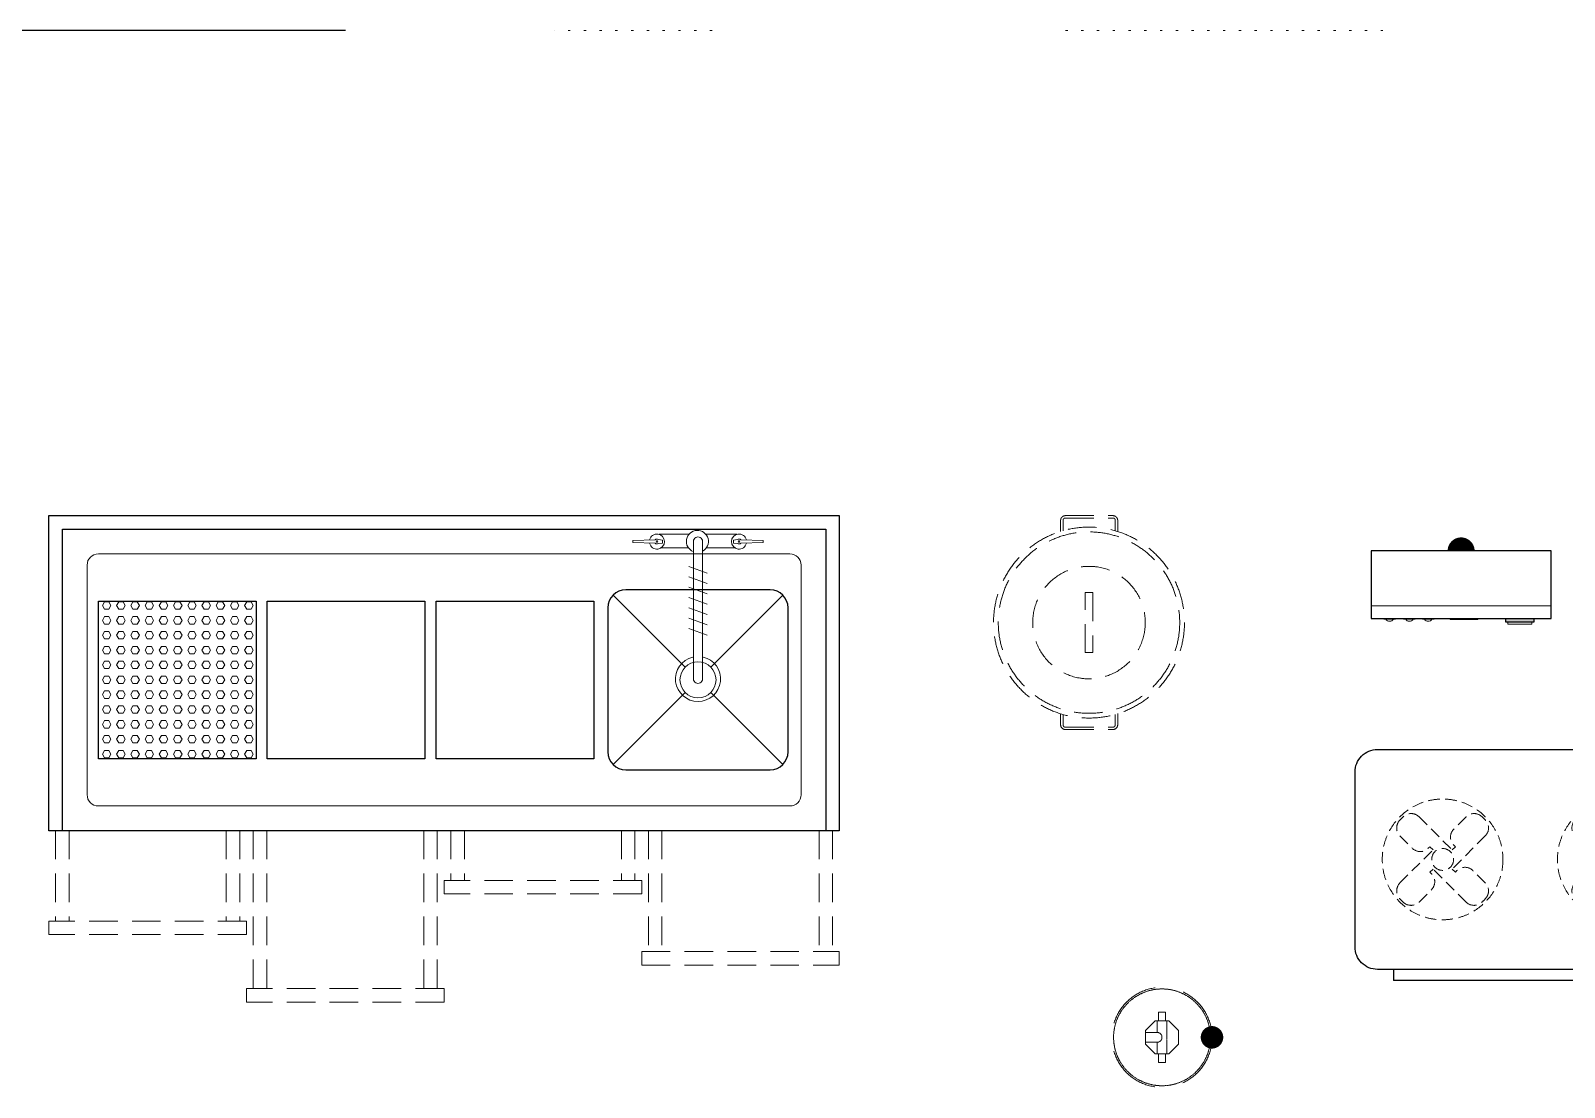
# Model space of a CAD drawing. Header units: millimetres. Extents: x 46649 to 61237, y -33954 to -18530.
# Drawn here: x 55256 to 58661, y -23691 to -21345 of the extents above; entities that cross this region are included whole.
import ezdxf
from ezdxf.enums import TextEntityAlignment as Align

# ---------------------------------------------------------------- set-up
doc = ezdxf.new("R2010")
doc.units = ezdxf.units.MM
for name, pattern in [('CENTER', [2, 1.25, -0.25, 0.25, -0.25]), ('DASHED', [19.05, 12.7, -6.35]), ('DOTTED', [3.5, 0.5, -3]), ('HIDDENX2', [0.75, 0.5, -0.25])]:
    doc.linetypes.add(name, pattern=pattern)
doc.layers.add('ATTRIBUTE', color=1, linetype='Continuous')
doc.layers.add('CATERING', color=254, linetype='Continuous')
for name, color, linetype, lineweight in [('e-1', 7, 'Continuous', 9), ('ed-1', 6, 'Continuous', 5), ('eo-1', 7, 'Continuous', 9), ('eo-3', 2, 'Continuous', 25), ('KK-100.E_CLEAR', 136, 'DOTTED', 5), ('m-1', 7, 'Continuous', 9), ('t1-e', 1, 'Continuous', 5)]:
    doc.layers.add(name, color=color, linetype=linetype, lineweight=lineweight)
doc.styles.add('TAHOMA', font='', dxfattribs={"height": 32})
doc.styles.get('TAHOMA').set_extended_font_data('Tahoma')

# ---------------------------------------------------------------- blocks, each defined once
blk = doc.blocks.new('A$C01121EC9')
at = {"layer": 'eo-1', "linetype": 'DASHED', "ltscale": 5}
for points in [[(35.1, 275), (10.6, 275, 0.414214), (0, 264.4), (0, 158.9, 0.414214), (10.6, 148.3), (35.3, 148.3)], [(439.9, 275), (464.4, 275, -0.414214), (475, 264.4), (475, 158.9, -0.414214), (464.4, 148.3), (439.7, 148.3)], [(33.5, 269.7), (10.6, 269.7, 0.414214), (5.3, 264.4), (5.3, 158.9, 0.414214), (10.6, 153.6), (33.7, 153.6)], [(441.5, 269.7), (464.4, 269.7, -0.414214), (469.7, 264.4), (469.7, 158.9, -0.414214), (464.4, 153.6), (441.3, 153.6)]]:
    blk.add_lwpolyline(points, format="xyb", dxfattribs=at)
blk.add_lwpolyline([(304.2, 203.5), (170.8, 203.5), (170.8, 220.5), (304.2, 220.5)], close=True, dxfattribs=at)
for radius in [212, 201.4, 124.9]:
    blk.add_circle((237.5, 212), radius, dxfattribs=at)
blk = doc.blocks.new('Control panel')
at = {"layer": 'e-1', "color": 3, "const_width": 30}
blk.add_lwpolyline([(-15, 0, 1), (15, 0, 1)], format="xyb", close=True, dxfattribs=at)
at = {"layer": 'ATTRIBUTE', "style": 'TAHOMA', "text_generation_flag": 6, "flags": 5}
for tag, p in [('TAG', (396.7, -31.5)), ('DESCRIPTION', (389.5, -152.4)), ('MAKE', (389.5, -281.9)), ('MODEL', (389.5, -411.4)), ('OPTION', (384.3, -539.1)), ('WEIGHT', (387.3, -1153.9)), ('COMMENTS', (387.3, -1262.7))]:
    blk.add_attdef(tag, p, '', height=80, rotation=180, dxfattribs=at)
at = {"layer": 'ATTRIBUTE', "color": 3, "style": 'TAHOMA', "text_generation_flag": 6, "flags": 5}
for tag, p in [('KW', (386.2, -659.7)), ('AMP/PH', (386.2, -789.2)), ('PHASE', (387.3, -915.6)), ('CONTROL', (387.3, -1025.8))]:
    blk.add_attdef(tag, p, '', height=80, rotation=180, dxfattribs=at)
at = {"layer": 't1-e', "style": 'TAHOMA', "text_generation_flag": 6, "flags": 4}
blk.add_attdef('ITEM', text='', height=80, rotation=180, dxfattribs=at).set_placement((-9.3, -375.2), align=Align.MIDDLE)
blk.add_wipeout([(-199.9, -150), (200.1, -150), (200.1, 0), (-199.9, 0)]).dxf.layer = 'eo-3'
at = {"layer": 'CATERING'}
blk.add_lwpolyline([(99.1, -150), (161.1, -150), (161.1, -158.5), (99.1, -158.5)], close=True, dxfattribs=at)
at = {"layer": 'CATERING', "color": 1}
blk.add_solid([(99.1, -158.5), (99.1, -150), (161.1, -158.5), (161.1, -150)], dxfattribs=at)
at = {"layer": 'ed-1'}
blk.add_line((-199.9, -121.6), (200.1, -121.6), dxfattribs=at)
for points in [[(-171.6, -150), (-145.7, -150), (-145.7, -151.5), (-171.6, -151.5)], [(-127.8, -150), (-101.9, -150), (-101.9, -151.5), (-127.8, -151.5)], [(-86, -150), (-60.1, -150), (-60.1, -151.5), (-86, -151.5)], [(-24.2, -150), (36.8, -150), (36.8, -152.6), (-24.2, -152.6)], [(103.4, -158.5), (156.8, -158.5), (156.8, -162.8), (103.4, -162.8)]]:
    blk.add_lwpolyline(points, close=True, dxfattribs=at)
for centre in [(-158.7, -147), (-114.8, -147), (-73.1, -147)]:
    blk.add_arc(centre, 9.33, 208.3825, 331.6175, dxfattribs=at)
at = {"layer": 'eo-3'}
blk.add_lwpolyline([(-199.9, -150), (200.1, -150), (200.1, 0), (-199.9, 0)], close=True, dxfattribs=at)
blk = doc.blocks.new('CTU-10 - plan')
at = {"layer": 'ed-1', "linetype": 'CENTER'}
for p, q in [((36.4, -100), (-36.5, -100)), ((-36.5, -103.5), (-55.6, -103.5)), ((-55.6, -103.5), (-55.6, -118.5)), ((-36.5, -118.5), (-55.6, -118.5)), ((-11, -122), (-36.5, -122)), ((-11, -122), (-11, -147.4)), ((11, -122), (11, -147.4)), ((36.4, -122), (11, -122)), ((55.6, -103.5), (36.4, -103.5)), ((55.6, -118.5), (36.4, -118.5)), ((55.6, -103.5), (55.6, -118.5))]:
    blk.add_line(p, q, dxfattribs=at)
blk.add_circle((0, -111), 107.5, dxfattribs=at)
blk.add_arc((0, -122), 11, 0, 180, dxfattribs=at)
at = {"layer": 'eo-1', "linetype": 'DASHED', "ltscale": 10}
blk.add_lwpolyline([(-15.1, -147.4), (15, -147.4), (36.4, -126.1), (36.4, -95.9), (15, -74.6), (-15.1, -74.6), (-36.5, -95.9), (-36.5, -126.1)], close=True, dxfattribs=at)
blk.add_circle((0, -111), 111, dxfattribs=at)
at = {"layer": 'm-1', "color": 5, "const_width": 25}
blk.add_lwpolyline([(-12.5, 0, 1), (12.5, 0, 1)], format="xyb", close=True, dxfattribs=at)
at = {"layer": 'ATTRIBUTE', "style": 'TAHOMA', "text_generation_flag": 6, "flags": 5}
for tag, p in [('TAG', (234.6, 264.8)), ('DESCRIPTION', (220.3, 147.5)), ('MAKE', (220.3, 17.9)), ('MODEL', (220.3, -111.6)), ('OPTION', (215.1, -239.2)), ('WEIGHT', (218, -896.2)), ('COMMENTS', (218, -1056.4))]:
    blk.add_attdef(tag, p, '', height=80, rotation=180, dxfattribs=at)
at = {"layer": 'ATTRIBUTE', "color": 5, "style": 'TAHOMA', "text_generation_flag": 6, "flags": 5}
for tag, p in [('WATER', (224.8, -359.1)), ('VIA', (224.8, -488.6)), ('PRESSURE', (224.8, -618.1)), ('FLOWRATE', (224.8, -747.6))]:
    blk.add_attdef(tag, p, '', height=80, rotation=180, dxfattribs=at)
at = {"layer": 't1-e', "style": 'TAHOMA', "text_generation_flag": 6, "flags": 4}
blk.add_attdef('ITEM', text='', height=80, rotation=180, dxfattribs=at).set_placement((1.9, -409.4), align=Align.MIDDLE)
blk = doc.blocks.new('Evaporator')
at = {"layer": 'm-1', "color": 6, "const_width": 30}
blk.add_lwpolyline([(-15, 0, 1), (15, 0, 1)], format="xyb", close=True, dxfattribs=at)
at = {"layer": 'ATTRIBUTE', "style": 'TAHOMA', "text_generation_flag": 6, "flags": 5}
for tag, p in [('TAG', (492, -321.6)), ('DESCRIPTION', (484.8, -442.5)), ('MAKE', (484.8, -572)), ('MODEL', (484.8, -701.5)), ('OPTION', (479.6, -829.2)), ('REFRIGERATION', (482.5, -969.9)), ('WEIGHT', (482.5, -1092.8)), ('COMMENTS', (482.5, -1211.3)), ('COST', (482.5, -1340.8))]:
    blk.add_attdef(tag, p, '', height=80, rotation=180, dxfattribs=at)
at = {"layer": 'ATTRIBUTE', "style": 'TAHOMA', "text_generation_flag": 6, "flags": 4}
blk.add_attdef('ITEM', text='', height=80, rotation=180, dxfattribs=at).set_placement((-154.4, -840.2), align=Align.MIDDLE)
blk.add_wipeout([(-581.8, -200), (-581.4, -193.4), (-580.2, -187.5), (-578.6, -182.4), (-576.9, -178.4), (-574.8, -174.5), (-572.6, -171.1), (-569.6, -167.3), (-565.7, -163.2), (-562, -160.2), (-556, -156.2), (-550.6, -153.6), (-546.8, -152.3), (-543.4, -151.4), (-540.4, -150.7), (-537.7, -150.3), (-535.6, -150.1), (-533.8, -150), (-531.8, -150), (146.1, -150), (151, -150.2), (154.1, -150.6), (157.8, -151.4), (161.2, -152.3), (163, -152.9), (165.9, -154.1), (169.3, -155.7), (171.1, -156.7), (173.4, -158.1), (175.5, -160.7), (178.7, -162.1), (181.7, -164.9), (184.5, -168), (186.9, -171.1), (188.9, -174.1), (191, -178.1), (192.4, -181.2), (193.5, -184.1), (194.4, -186.9), (195.1, -189.8), (195.5, -192.3), (195.9, -195.2), (196.1, -198), (196.1, -201.3), (196.1, -203.6), (196.1, -206.4), (196.1, -210), (196.1, -588.3), (195.6, -595.3), (194.8, -599.7), (193.4, -604.6), (191.5, -609.3), (189.4, -613.3), (188.6, -614.6), (186.3, -618.1), (183.1, -621.9), (179.5, -625.5), (175.6, -628.6), (172.2, -630.9), (168.1, -633.2), (163.9, -635), (157.6, -637), (151, -638), (145.1, -638.3), (137.8, -638.3), (127.5, -638.3), (110.5, -638.3), (110.5, -663.3), (-496.2, -663.3), (-496.2, -638.3), (-531.8, -638.3), (-535.1, -638.2), (-538.9, -637.8), (-543, -637), (-547.5, -635.8), (-550.4, -634.7), (-552.8, -633.6), (-554.9, -631.3), (-559.5, -629.9), (-563.2, -627.2), (-565.9, -624.8), (-569.9, -620.7), (-572, -618), (-574.7, -613.9), (-575.1, -610.9), (-575.9, -609), (-578.6, -606), (-580.1, -601.3), (-581.2, -596.3), (-581.7, -591.4), (-581.8, -588.3)]).dxf.layer = 'eo-3'
at = {"layer": 'ed-1', "linetype": 'HIDDENX2', "ltscale": 50}
for p, q in [((-439.5, -299.5), (-366.1, -372.9)), ((-335.1, -299.5), (-362.6, -327)), ((-50.6, -299.5), (-23.1, -327)), ((53.8, -299.5), (-19.6, -372.9)), ((-482, -341.9), (-454.5, -369.4)), ((-482, -446.3), (-408.5, -372.9)), ((-419.1, -369.4), (-415.6, -365.9)), ((-408.5, -372.9), (-415.6, -365.9)), ((-292.7, -341.9), (-366.1, -415.4)), ((-359, -365.9), (-366.1, -372.9)), ((-362.6, -362.3), (-359, -365.9)), ((-93, -341.9), (-19.6, -415.4)), ((-23.1, -362.3), (-26.6, -365.9)), ((-26.6, -365.9), (-19.6, -372.9)), ((22.9, -372.9), (29.9, -365.9)), ((96.3, -446.3), (22.9, -372.9)), ((33.5, -369.4), (29.9, -365.9)), ((96.3, -341.9), (68.8, -369.4)), ((-408.5, -415.4), (-415.6, -422.4)), ((-412.1, -426), (-415.6, -422.4)), ((-335.1, -488.8), (-408.5, -415.4)), ((-359, -422.4), (-366.1, -415.4)), ((-355.5, -418.9), (-359, -422.4)), ((-292.7, -446.3), (-320.2, -418.9)), ((-93, -446.3), (-65.5, -418.9)), ((-50.6, -488.8), (22.9, -415.4)), ((-30.2, -418.9), (-26.6, -422.4)), ((-26.6, -422.4), (-19.6, -415.4)), ((22.9, -415.4), (29.9, -422.4)), ((26.4, -426), (29.9, -422.4)), ((-439.5, -488.8), (-412.1, -461.3)), ((53.8, -488.8), (26.4, -461.3))]:
    blk.add_line(p, q, dxfattribs=at)
for centre, radius in [((-387.3, -394.1), 134), ((1.6, -394.1), 134), ((-387.3, -394.1), 24.3), ((1.6, -394.1), 24.3)]:
    blk.add_circle(centre, radius, dxfattribs=at)
for centre, radius, start, end in [((-387.3, -394.1), 129, 132.2431, 137.7569), ((-457.2, -317.2), 25, 45, 132.2431), ((-317.4, -317.2), 25, 47.7569, 135), ((-387.3, -394.1), 129, 42.2431, 47.7569), ((1.6, -394.1), 129, 132.2431, 137.7569), ((-68.2, -317.2), 25, 45, 132.2431), ((71.5, -317.2), 25, 47.7569, 135), ((1.6, -394.1), 129, 42.2431, 47.7569), ((-464.3, -324.3), 25, 137.7569, 225), ((-344.9, -344.6), 25, 135, 225.0013), ((-310.4, -324.3), 25, 315, 42.2431), ((-75.3, -324.3), 25, 137.7569, 225), ((-40.8, -344.6), 25, 314.9987, 45), ((78.6, -324.3), 25, 315, 42.2431), ((-436.8, -351.7), 25, 225, 315.0013), ((-412.1, -376.5), 10, 135, 135.0013), ((-369.7, -369.4), 10, 45, 45.0013), ((-16, -369.4), 10, 134.9987, 135), ((26.4, -376.5), 10, 44.9987, 45), ((51.1, -351.7), 25, 224.9987, 315), ((-429.8, -443.6), 25, 315, 45.0013), ((-405, -418.9), 10, 225, 225.0013), ((-337.8, -436.6), 25, 45, 135.0013), ((-362.6, -411.8), 10, 315, 315.0013), ((-47.9, -436.6), 25, 44.9987, 135), ((-23.1, -411.8), 10, 224.9987, 225), ((44.1, -443.6), 25, 134.9987, 225), ((19.3, -418.9), 10, 314.9987, 315), ((-464.3, -464), 25, 135, 222.2431), ((-310.4, -464), 25, 317.7569, 45), ((-75.3, -464), 25, 135, 222.2431), ((78.6, -464), 25, 317.7569, 45), ((-387.3, -394.1), 129, 222.2431, 227.7569), ((-457.2, -471.1), 25, 227.7569, 315), ((-317.4, -471.1), 25, 225, 312.2431), ((-387.3, -394.1), 129, 312.2431, 317.7569), ((1.6, -394.1), 129, 222.2431, 227.7569), ((-68.2, -471.1), 25, 227.7569, 315), ((71.5, -471.1), 25, 225, 312.2431), ((1.6, -394.1), 129, 312.2431, 317.7569)]:
    blk.add_arc(centre, radius, start, end, dxfattribs=at)
at = {"layer": 'eo-3'}
for p, q in [((-496.2, -638.3), (-496.2, -663.3)), ((110.5, -638.3), (110.5, -663.3))]:
    blk.add_line(p, q, dxfattribs=at)
blk.add_lwpolyline([(196.1, -200), (196.1, -588.3, -0.414214), (146.1, -638.3), (-531.8, -638.3, -0.414214), (-581.8, -588.3), (-581.8, -200, -0.414214), (-531.8, -150), (146.1, -150, -0.414214)], format="xyb", close=True, dxfattribs=at)
blk.add_lwpolyline([(110.5, -663.3), (-496.2, -663.3, -0.414214)], format="xyb", dxfattribs=at)

msp = doc.modelspace()

# ---------------------------------------------------------------- hatches: boundary and pattern name
at = {"layer": 'ed-1'}
h = msp.add_hatch(dxfattribs=at)
h.set_pattern_fill('HEX', color=256, scale=3)
h.set_pattern_definition([(0, (55162.302, -23503.767), (0, 16.49778), [9.525, -19.05]), (120, (55162.302, -23503.767), (-14.2875, -8.2489), [9.525, -19.05]), (60, (55171.827, -23503.767), (-14.2875, 8.2489), [9.525, -19.05])])
h.paths.add_polyline_path([(55408.666571, -22611.258151), (55440.245055, -22611.258151), (55440.245055, -22963.278581), (55408.666571, -22963.278581)])
h = msp.add_hatch(dxfattribs=at)
h.set_pattern_fill('HEX', color=256, scale=3)
h.set_pattern_definition([(0, (55193.881, -23503.767), (0, 16.49778), [9.525, -19.05]), (120, (55193.881, -23503.767), (-14.2875, -8.2489), [9.525, -19.05]), (60, (55203.406, -23503.767), (-14.2875, 8.2489), [9.525, -19.05])])
h.paths.add_polyline_path([(55440.245055, -22611.258151), (55471.82354, -22611.258151), (55471.82354, -22963.278581), (55440.245055, -22963.278581)])
h = msp.add_hatch(dxfattribs=at)
h.set_pattern_fill('HEX', color=256, scale=3)
h.set_pattern_definition([(0, (55225.46, -23503.767), (0, 16.49778), [9.525, -19.05]), (120, (55225.46, -23503.767), (-14.2875, -8.2489), [9.525, -19.05]), (60, (55234.984, -23503.767), (-14.2875, 8.2489), [9.525, -19.05])])
h.paths.add_polyline_path([(55471.82354, -22611.258151), (55503.402024, -22611.258151), (55503.402024, -22963.278581), (55471.82354, -22963.278581)])
h = msp.add_hatch(dxfattribs=at)
h.set_pattern_fill('HEX', color=256, scale=3)
h.set_pattern_definition([(0, (55257.038, -23503.767), (0, 16.49778), [9.525, -19.05]), (120, (55257.038, -23503.767), (-14.2875, -8.2489), [9.525, -19.05]), (60, (55266.563, -23503.767), (-14.2875, 8.2489), [9.525, -19.05])])
h.paths.add_polyline_path([(55503.402024, -22611.258151), (55534.980508, -22611.258151), (55534.980508, -22963.278581), (55503.402024, -22963.278581)])
h = msp.add_hatch(dxfattribs=at)
h.set_pattern_fill('HEX', color=256, scale=3)
h.set_pattern_definition([(0, (55288.616, -23503.767), (0, 16.49778), [9.525, -19.05]), (120, (55288.616, -23503.767), (-14.2875, -8.2489), [9.525, -19.05]), (60, (55298.141, -23503.767), (-14.2875, 8.2489), [9.525, -19.05])])
h.paths.add_polyline_path([(55534.980508, -22611.258151), (55566.558992, -22611.258151), (55566.558992, -22963.278581), (55534.980508, -22963.278581)])
h = msp.add_hatch(dxfattribs=at)
h.set_pattern_fill('HEX', color=256, scale=3)
h.set_pattern_definition([(0, (55320.195, -23503.767), (0, 16.49778), [9.525, -19.05]), (120, (55320.195, -23503.767), (-14.2875, -8.2489), [9.525, -19.05]), (60, (55329.72, -23503.767), (-14.2875, 8.2489), [9.525, -19.05])])
h.paths.add_polyline_path([(55566.558992, -22611.258151), (55598.137476, -22611.258151), (55598.137476, -22963.278581), (55566.558992, -22963.278581)])
h = msp.add_hatch(dxfattribs=at)
h.set_pattern_fill('HEX', color=256, scale=3)
h.set_pattern_definition([(0, (55351.773, -23503.767), (0, 16.49778), [9.525, -19.05]), (120, (55351.773, -23503.767), (-14.2875, -8.2489), [9.525, -19.05]), (60, (55361.298, -23503.767), (-14.2875, 8.2489), [9.525, -19.05])])
h.paths.add_polyline_path([(55598.137476, -22611.258151), (55629.71596, -22611.258151), (55629.71596, -22963.278581), (55598.137476, -22963.278581)])
h = msp.add_hatch(dxfattribs=at)
h.set_pattern_fill('HEX', color=256, scale=3)
h.set_pattern_definition([(0, (55383.352, -23503.767), (0, 16.49778), [9.525, -19.05]), (120, (55383.352, -23503.767), (-14.2875, -8.2489), [9.525, -19.05]), (60, (55392.877, -23503.767), (-14.2875, 8.2489), [9.525, -19.05])])
h.paths.add_polyline_path([(55629.71596, -22611.258151), (55661.294445, -22611.258151), (55661.294445, -22963.278581), (55629.71596, -22963.278581)])
h = msp.add_hatch(dxfattribs=at)
h.set_pattern_fill('HEX', color=256, scale=3)
h.set_pattern_definition([(0, (55414.93, -23503.767), (0, 16.49778), [9.525, -19.05]), (120, (55414.93, -23503.767), (-14.2875, -8.2489), [9.525, -19.05]), (60, (55424.455, -23503.767), (-14.2875, 8.2489), [9.525, -19.05])])
h.paths.add_polyline_path([(55661.294445, -22611.258151), (55692.872929, -22611.258151), (55692.872929, -22963.278581), (55661.294445, -22963.278581)])
h = msp.add_hatch(dxfattribs=at)
h.set_pattern_fill('HEX', color=256, scale=3)
h.set_pattern_definition([(0, (55446.509, -23503.767), (0, 16.49778), [9.525, -19.05]), (120, (55446.509, -23503.767), (-14.2875, -8.2489), [9.525, -19.05]), (60, (55456.034, -23503.767), (-14.2875, 8.2489), [9.525, -19.05])])
h.paths.add_polyline_path([(55692.872929, -22611.258151), (55724.451413, -22611.258151), (55724.451413, -22963.278581), (55692.872929, -22963.278581)])
h = msp.add_hatch(dxfattribs=at)
h.set_pattern_fill('HEX', color=256, scale=3)
h.set_pattern_definition([(0, (55478.087, -23503.767), (0, 16.49778), [9.525, -19.05]), (120, (55478.087, -23503.767), (-14.2875, -8.2489), [9.525, -19.05]), (60, (55487.612, -23503.767), (-14.2875, 8.2489), [9.525, -19.05])])
h.paths.add_polyline_path([(55724.451413, -22611.258151), (55756.029897, -22611.258151), (55756.029897, -22963.278581), (55724.451413, -22963.278581)])

# ---------------------------------------------------------------- linework, layer by layer
for p, q in [((55405.901673, -22506.258151), (56940.901673, -22506.258151)), ((55380.901673, -23041.258151), (55380.901673, -22531.258151)), ((56965.901673, -22531.258151), (56965.901673, -23041.258151)), ((56548.882989, -22597.977175), (56708.880189, -22757.974375)), ((56765.447741, -22757.974375), (56925.444941, -22597.977175)), ((56548.882989, -22974.539128), (56708.880189, -22814.541928)), ((56765.447741, -22814.541928), (56925.444941, -22974.539128)), ((56940.901673, -23066.258151), (55405.901673, -23066.258151))]:
    msp.add_line(p, q, dxfattribs=at)
for points in [[(56757.163867, -22549.055026), (56717.163867, -22534.648776)], [(56757.163867, -22572.039401), (56717.163867, -22557.633151)], [(56757.163867, -22595.023776), (56717.163867, -22580.617526)], [(56757.163867, -22617.992526), (56717.163867, -22603.586276)], [(56757.163867, -22640.976901), (56717.163867, -22626.570651)], [(56757.163867, -22663.961276), (56717.163867, -22649.555026)], [(56757.163867, -22686.930026), (56717.163867, -22672.539401)]]:
    msp.add_lwpolyline(points, dxfattribs=at)
for centre, radius in [((56646.062793, -22479.05629), 1.763184), ((56828.26543, -22479.05629), 1.763184), ((56737.163965, -22786.258151), 39.9993)]:
    msp.add_circle(centre, radius, dxfattribs=at)
for centre, start, end in [((55405.901673, -22531.258151), 90, 180), ((56940.901673, -22531.258151), 0, 90), ((55405.901673, -23041.258151), 180, 270), ((56940.901673, -23041.258151), 270, 0)]:
    msp.add_arc(centre, 25, start, end, dxfattribs=at)
at = {"layer": 'eo-1'}
for p, q in [((56642.208301, -22475.241837), (56592.238086, -22476.580216)), ((56592.238086, -22481.532364), (56592.238086, -22476.580216)), ((56642.208301, -22482.871231), (56592.238086, -22481.532364)), ((56649.389941, -22474.774063), (56658.32793, -22475.75795)), ((56649.389941, -22483.339005), (56658.32793, -22482.355118)), ((56658.32793, -22482.355118), (56658.32793, -22475.75795)), ((56824.937793, -22474.774063), (56815.999805, -22475.75795)), ((56815.999805, -22482.355118), (56815.999805, -22475.75795)), ((56824.937793, -22483.339005), (56815.999805, -22482.355118)), ((56832.119922, -22475.241837), (56882.089648, -22476.580216)), ((56832.119922, -22482.871231), (56882.089648, -22481.532364)), ((56882.089648, -22481.532364), (56882.089648, -22476.580216))]:
    msp.add_line(p, q, dxfattribs=at)
at = {"layer": 'eo-1', "linetype": 'DASHED', "ltscale": 5}
for p, q in [((55310.901673, -23121.258151), (55310.901673, -23321.747034)), ((55340.901673, -23121.258151), (55340.901673, -23321.747034)), ((55689.651673, -23121.258151), (55689.651673, -23321.747034)), ((55719.651673, -23121.258151), (55719.651673, -23321.747034)), ((55749.651673, -23121.258151), (55749.651673, -23471.747034)), ((55779.651673, -23121.258151), (55779.651673, -23471.747034)), ((56128.401673, -23121.258151), (56128.401673, -23471.747034)), ((56158.401673, -23121.258151), (56158.401673, -23471.747034)), ((56188.401673, -23121.258151), (56188.401673, -23231.747034)), ((56218.401673, -23121.258151), (56218.401673, -23231.747034)), ((56567.151673, -23121.258151), (56567.151673, -23231.747034)), ((56597.151673, -23121.258151), (56597.151673, -23231.747034)), ((56627.151673, -23121.258151), (56627.151673, -23389.682706)), ((56657.151673, -23121.258151), (56657.151673, -23389.682706)), ((57005.901673, -23121.258151), (57005.901673, -23389.682706)), ((57035.901673, -23121.258151), (57035.901673, -23389.682706)), ((56612.151673, -23231.747034), (56173.401673, -23231.747034)), ((56173.401673, -23231.747034), (56173.401673, -23261.747034)), ((56612.151673, -23261.747034), (56612.151673, -23231.747034)), ((56612.151673, -23261.747034), (56173.401673, -23261.747034)), ((55734.651673, -23321.747034), (55295.901673, -23321.747034)), ((55295.901673, -23321.747034), (55295.901673, -23351.747034)), ((55734.651673, -23321.747034), (55734.651673, -23351.747034)), ((55734.651673, -23351.747034), (55295.901673, -23351.747034)), ((56612.151673, -23389.682706), (57050.901673, -23389.682706)), ((56612.151673, -23389.682706), (56612.151673, -23419.682706)), ((57050.901673, -23389.682706), (57050.901673, -23419.682706)), ((56612.151673, -23419.682706), (57050.901673, -23419.682706)), ((56173.401673, -23471.747034), (55734.651673, -23471.747034)), ((55734.651673, -23471.747034), (55734.651673, -23501.747034)), ((56173.401673, -23471.747034), (56173.401673, -23501.747034)), ((56173.401673, -23501.747034), (55734.651673, -23501.747034))]:
    msp.add_line(p, q, dxfattribs=at)
at = {"layer": 'eo-1'}
for points in [[(56650.354297, -22462.783829), (56717.970019, -22462.783829)], [(56823.973437, -22462.783829), (56754.417909, -22462.783829)], [(56654.256152, -22492.783829), (56716.439258, -22492.783829)], [(56727.163867, -22478.799454), (56727.163867, -22784.258151)], [(56747.163867, -22478.799454), (56747.163867, -22784.258151)], [(56820.07207, -22492.783829), (56755.956968, -22492.783829)]]:
    msp.add_lwpolyline(points, dxfattribs=at)
for centre, radius, start, end in [((56646.062793, -22479.05629), 16.776855, 193.000578024, 167.287220761), ((56735.861049, -22478.77531), 24.496623, 297.477684233, 247.617426969), ((56737.163867, -22478.799454), 10, 359.999947179, 180.001262755), ((56828.26543, -22479.05629), 16.776855, 12.712770189, 346.999412924), ((56646.062793, -22479.05629), 5.423096, 52.154796986, 135.298211635), ((56646.062793, -22479.05629), 5.423096, 224.70178176, 307.845203242), ((56828.26543, -22479.05629), 5.423096, 232.15478856, 315.298210042), ((56828.26543, -22479.05629), 5.423096, 44.701783353, 127.845198009), ((56737.164355, -22784.258151), 50.000225, 103.536247621, 77.086677925), ((56737.163867, -22784.258151), 10, 179.999996813, 0.000841837)]:
    msp.add_arc(centre, radius, start, end, dxfattribs=at)
at = {"layer": 'eo-3'}
for p, q in [((55325.901673, -23121.258151), (55325.901673, -22451.258151)), ((55325.901673, -22451.258151), (57020.901673, -22451.258151)), ((57020.901673, -22451.258151), (57020.901673, -23121.258151)), ((56897.161165, -22586.261651), (56577.166765, -22586.261651)), ((56537.167465, -22626.260951), (56537.167465, -22946.255351)), ((56937.160465, -22946.255351), (56937.160465, -22626.260951)), ((56577.166765, -22986.254651), (56897.161165, -22986.254651))]:
    msp.add_line(p, q, dxfattribs=at)
at = {"layer": 'eo-3', "ltscale": 5}
msp.add_lwpolyline([(55954.891408, -21344.599754), (54954.891408, -21344.599754)], dxfattribs=at)
at = {"layer": 'eo-3'}
for points in [[(55295.901673, -22421.258151), (57050.901673, -22421.258151), (57050.901673, -23121.258151), (55295.901673, -23121.258151)], [(55405.901673, -22611.258151), (55755.901673, -22611.258151), (55755.901673, -22961.258151), (55405.901673, -22961.258151)], [(55780.901673, -22611.258151), (56130.901673, -22611.258151), (56130.901673, -22961.258151), (55780.901673, -22961.258151)], [(56155.901673, -22611.258151), (56505.901673, -22611.258151), (56505.901673, -22961.258151), (56155.901673, -22961.258151)]]:
    msp.add_lwpolyline(points, close=True, dxfattribs=at)
for centre, start, end in [((56577.166765, -22626.260951), 90, 180), ((56897.161165, -22626.260951), 0, 90), ((56577.166765, -22946.255351), 180, 270), ((56897.161165, -22946.255351), 270, 0)]:
    msp.add_arc(centre, 39.9993, start, end, dxfattribs=at)
at = {"layer": 'KK-100.E_CLEAR', "ltscale": 10}
for points in [[(56768.626447, -21344.599754), (56418.546969, -21344.599754)], [(58257.911482, -21344.599754), (57544.090385, -21344.599754)]]:
    msp.add_lwpolyline(points, dxfattribs=at)

# ---------------------------------------------------------------- block references
at = {"layer": 'eo-3'}
for name, p in [('Control panel', (58431.436877, -22499.884232)), ('Evaporator', (58777.660523, -22790.870076))]:
    msp.add_blockref(name, p, dxfattribs=at)
at = {"layer": 'eo-3', "rotation": 270}
msp.add_blockref('CTU-10 - plan', (57878.343509, -23580.078057), dxfattribs=at)
at = {"layer": 't1-e', "rotation": 90}
msp.add_blockref('A$C01121EC9', (57817.266017, -22896.560787), dxfattribs=at)

doc.saveas('drawing.dxf')
